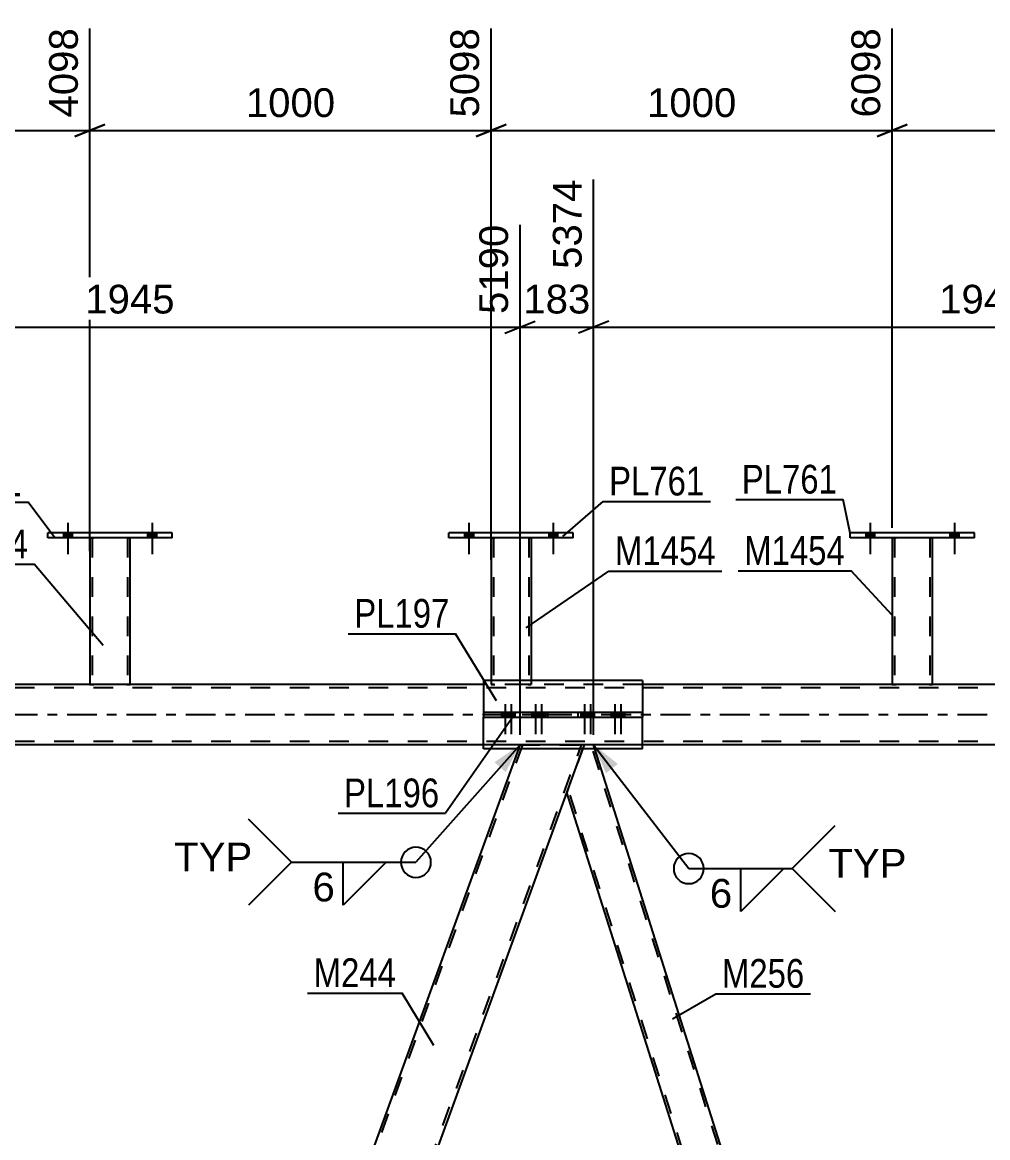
# Model space of a CAD drawing. Header units: millimetres. Extents: x -123 to 718, y -398 to 196.
# Drawn here: x 134.2 to 230.5, y -42.2 to 69.1 of the extents above; entities that cross this region are included whole.
import ezdxf

# ---------------------------------------------------------------- set-up
doc = ezdxf.new("R2010")
doc.units = ezdxf.units.MM
doc.linetypes.add('DXK_LINE_DOT2', pattern=[3.9198, 1.9599, -1.9599])
doc.linetypes.add('DXK_LINE_DOT3', pattern=[5.9187, 2.979, -0.9799, 0.9799, -0.9799])
doc.styles.add('Arial', font='ARIAL.TTF', dxfattribs={"height": 0.2})
doc.styles.add('Arial Narrow', font='ARIALN.TTF', dxfattribs={"height": 0.2})

# ---------------------------------------------------------------- blocks, each defined once
blk = doc.blocks.new('Part-318464438-3938 - 3652')
at = {"color": 7, "linetype": 'DXK_LINE_DOT2'}
for p, q in [((190.22, -3), (188.48, -7.77)), ((191.17, -3), (190.22, -3)), ((227.25, -117.6), (190.91, -3)), ((191.29, -3.4), (191.17, -3)), ((224.96, -122), (188.62, -7.4))]:
    blk.add_line(p, q, dxfattribs=at)
at = {"color": 2, "linetype": 'Continuous'}
for p, q in [((227.39, -117.23), (191.29, -3.4)), ((224.58, -121.6), (188.48, -7.77))]:
    blk.add_line(p, q, dxfattribs=at)
blk = doc.blocks.new('Part-318464438-3769 - 3652')
at = {"color": 7, "linetype": 'DXK_LINE_DOT2'}
for p, q in [((637.14, 2.68), (-22.98, 2.68)), ((196.04, 3), (180.19, 3)), ((637.14, -2.68), (-22.98, -2.68)), ((637.14, -3), (9.92, -3)), ((196.04, -3), (180.19, -3))]:
    blk.add_line(p, q, dxfattribs=at)
at = {"color": 2, "linetype": 'Continuous'}
for p, q in [((180.19, 3), (110.91, 3)), ((265.32, 3), (196.04, 3)), ((180.19, -3), (110.91, -3)), ((265.32, -3), (196.04, -3))]:
    blk.add_line(p, q, dxfattribs=at)
at = {"color": 7, "linetype": 'DXK_LINE_DOT3'}
blk.add_line((-32.98, 0), (637.14, 0), dxfattribs=at)
blk = doc.blocks.new('Part-318464438-3844 - 3652')
at = {"color": 2, "linetype": 'Continuous'}
for p, q in [((180.94, 17.64), (180.94, 3.4)), ((184.94, 17.64), (184.94, 3.4))]:
    blk.add_line(p, q, dxfattribs=at)
at = {"color": 7, "linetype": 'DXK_LINE_DOT2'}
for p, q in [((180.94, 17.64), (180.94, 17.64)), ((180.94, 17.64), (180.94, 17.64)), ((180.94, 17.64), (180.94, 17.64)), ((180.97, 17.64), (180.94, 17.64)), ((180.94, 17.64), (180.97, 17.64)), ((181.08, 17.64), (180.97, 17.64)), ((180.97, 17.64), (181.08, 17.64)), ((181.23, 17.64), (181.08, 17.64)), ((181.08, 17.64), (181.23, 17.64)), ((181.18, 17.64), (181.18, 17.64)), ((181.18, 17.64), (181.18, 3)), ((181.2, 17.64), (181.18, 17.64)), ((181.18, 17.64), (181.2, 17.64)), ((181.25, 17.64), (181.2, 17.64)), ((181.2, 17.64), (181.25, 17.64)), ((184.64, 17.64), (181.23, 17.64)), ((184.64, 17.64), (181.23, 17.64)), ((184.55, 17.64), (181.25, 17.64)), ((181.25, 17.64), (181.33, 17.64)), ((184.63, 17.64), (181.33, 17.64)), ((184.63, 17.64), (184.55, 17.64)), ((184.68, 17.64), (184.63, 17.64)), ((184.63, 17.64), (184.68, 17.64)), ((184.64, 17.64), (184.8, 17.64)), ((184.8, 17.64), (184.64, 17.64)), ((184.7, 17.64), (184.68, 17.64)), ((184.68, 17.64), (184.7, 17.64)), ((184.7, 17.64), (184.7, 17.64)), ((184.7, 17.64), (184.7, 3)), ((184.8, 17.64), (184.9, 17.64)), ((184.9, 17.64), (184.8, 17.64)), ((184.9, 17.64), (184.94, 17.64)), ((184.94, 17.64), (184.9, 17.64)), ((184.94, 17.64), (184.94, 17.64)), ((184.94, 17.64), (184.94, 17.64)), ((184.94, 17.64), (184.94, 17.64)), ((180.94, 3.4), (180.94, 3)), ((184.94, 3.4), (184.94, 3)), ((180.97, 3), (180.94, 3)), ((180.94, 3), (180.97, 3)), ((181.08, 3), (180.97, 3)), ((180.97, 3), (181.08, 3)), ((181.23, 3), (181.08, 3)), ((181.08, 3), (181.23, 3)), ((181.2, 3), (181.18, 3)), ((181.18, 3), (181.2, 3)), ((181.25, 3), (181.2, 3)), ((181.2, 3), (181.25, 3)), ((184.64, 3), (181.23, 3)), ((184.64, 3), (181.23, 3)), ((184.55, 3), (181.25, 3)), ((181.25, 3), (181.33, 3)), ((184.63, 3), (181.33, 3)), ((184.63, 3), (184.55, 3)), ((184.68, 3), (184.63, 3)), ((184.63, 3), (184.68, 3)), ((184.64, 3), (184.8, 3)), ((184.8, 3), (184.64, 3)), ((184.7, 3), (184.68, 3)), ((184.68, 3), (184.7, 3)), ((184.8, 3), (184.9, 3)), ((184.9, 3), (184.8, 3)), ((184.9, 3), (184.94, 3)), ((184.94, 3), (184.9, 3))]:
    blk.add_line(p, q, dxfattribs=at)
blk = doc.blocks.new('Bolt-318464438-3799 - 3652')
at = {"linetype": 'Continuous'}
for points in [[(178.3, 17.64), (179.18, 17.64), (179.18, 18.12), (178.3, 18.12)], [(186.7, 17.64), (187.58, 17.64), (187.58, 18.12), (186.7, 18.12)]]:
    blk.add_hatch(color=1, dxfattribs=at).paths.add_polyline_path(points)
at = {"color": 1, "linetype": 'Continuous'}
for p, q in [((178.74, 19.12), (178.74, 16)), ((187.14, 19.12), (187.14, 16)), ((178.3, 18.12), (178.3, 17.64)), ((179.18, 18.12), (179.18, 17.64)), ((186.7, 18.12), (186.7, 17.64)), ((187.58, 18.12), (187.58, 17.64))]:
    blk.add_line(p, q, dxfattribs=at)
blk = doc.blocks.new('Part-318464438-3759 - 3652')
at = {"color": 2, "linetype": 'Continuous'}
for p, q in [((216.74, 17.64), (216.74, 18.12)), ((229.14, 18.12), (216.74, 18.12)), ((229.14, 17.64), (229.14, 18.12)), ((229.14, 17.64), (216.74, 17.64))]:
    blk.add_line(p, q, dxfattribs=at)
blk = doc.blocks.new('Part-318464438-3786 - 3652')
at = {"color": 2, "linetype": 'Continuous'}
for p, q in [((140.94, 17.64), (140.94, 3)), ((144.94, 3), (144.94, 17.64))]:
    blk.add_line(p, q, dxfattribs=at)
at = {"color": 7, "linetype": 'DXK_LINE_DOT2'}
for p, q in [((140.94, 17.64), (140.94, 17.64)), ((140.94, 17.64), (140.94, 17.64)), ((140.94, 17.64), (140.94, 17.64)), ((140.97, 17.64), (140.94, 17.64)), ((140.94, 17.64), (140.97, 17.64)), ((141.08, 17.64), (140.97, 17.64)), ((140.97, 17.64), (141.08, 17.64)), ((141.23, 17.64), (141.08, 17.64)), ((141.08, 17.64), (141.23, 17.64)), ((141.18, 17.64), (141.18, 17.64)), ((141.18, 17.64), (141.18, 3)), ((141.2, 17.64), (141.18, 17.64)), ((141.18, 17.64), (141.2, 17.64)), ((141.25, 17.64), (141.2, 17.64)), ((141.2, 17.64), (141.25, 17.64)), ((144.64, 17.64), (141.23, 17.64)), ((144.64, 17.64), (141.23, 17.64)), ((144.55, 17.64), (141.25, 17.64)), ((141.25, 17.64), (141.33, 17.64)), ((144.63, 17.64), (141.33, 17.64)), ((144.63, 17.64), (144.55, 17.64)), ((144.68, 17.64), (144.63, 17.64)), ((144.63, 17.64), (144.68, 17.64)), ((144.64, 17.64), (144.8, 17.64)), ((144.8, 17.64), (144.64, 17.64)), ((144.7, 17.64), (144.68, 17.64)), ((144.68, 17.64), (144.7, 17.64)), ((144.7, 17.64), (144.7, 17.64)), ((144.7, 17.64), (144.7, 3)), ((144.8, 17.64), (144.9, 17.64)), ((144.9, 17.64), (144.8, 17.64)), ((144.9, 17.64), (144.94, 17.64)), ((144.94, 17.64), (144.9, 17.64)), ((144.94, 17.64), (144.94, 17.64)), ((144.94, 17.64), (144.94, 17.64)), ((144.94, 17.64), (144.94, 17.64)), ((140.94, 3), (140.94, 3)), ((140.94, 3), (140.94, 3)), ((140.97, 3), (140.94, 3)), ((140.94, 3), (140.97, 3)), ((141.08, 3), (140.97, 3)), ((140.97, 3), (141.08, 3)), ((141.23, 3), (141.08, 3)), ((141.08, 3), (141.23, 3)), ((141.2, 3), (141.18, 3)), ((141.18, 3), (141.2, 3)), ((141.25, 3), (141.2, 3)), ((141.2, 3), (141.25, 3)), ((144.64, 3), (141.23, 3)), ((144.64, 3), (141.23, 3)), ((144.55, 3), (141.25, 3)), ((141.25, 3), (141.33, 3)), ((144.63, 3), (141.33, 3)), ((144.63, 3), (144.55, 3)), ((144.68, 3), (144.63, 3)), ((144.63, 3), (144.68, 3)), ((144.64, 3), (144.8, 3)), ((144.8, 3), (144.64, 3)), ((144.7, 3), (144.68, 3)), ((144.68, 3), (144.7, 3)), ((144.8, 3), (144.9, 3)), ((144.9, 3), (144.8, 3)), ((144.9, 3), (144.94, 3)), ((144.94, 3), (144.9, 3)), ((144.94, 3), (144.94, 3)), ((144.94, 3), (144.94, 3)), ((144.94, 3), (144.94, 3))]:
    blk.add_line(p, q, dxfattribs=at)
blk = doc.blocks.new('Bolt-318464438-3916 - 3652')
at = {"linetype": 'Continuous'}
for points in [[(178.3, 17.64), (179.18, 17.64), (179.18, 18.12), (178.3, 18.12)], [(186.7, 17.64), (187.58, 17.64), (187.58, 18.12), (186.7, 18.12)]]:
    blk.add_hatch(color=1, dxfattribs=at).paths.add_polyline_path(points)
at = {"color": 1, "linetype": 'Continuous'}
for p, q in [((178.74, 19.12), (178.74, 16)), ((187.14, 19.12), (187.14, 16)), ((178.3, 18.12), (178.3, 17.64)), ((179.18, 18.12), (179.18, 17.64)), ((186.7, 18.12), (186.7, 17.64)), ((187.58, 18.12), (187.58, 17.64))]:
    blk.add_line(p, q, dxfattribs=at)
blk = doc.blocks.new('Part-318464438-3791 - 3652')
at = {"color": 2, "linetype": 'Continuous'}
for p, q in [((136.74, 17.64), (136.74, 18.12)), ((149.14, 18.12), (136.74, 18.12)), ((149.14, 17.64), (149.14, 18.12)), ((149.14, 17.64), (136.74, 17.64))]:
    blk.add_line(p, q, dxfattribs=at)
blk = doc.blocks.new('Part-318464438-3849 - 3652')
at = {"color": 2, "linetype": 'Continuous'}
for p, q in [((176.74, 17.64), (176.74, 18.12)), ((189.14, 18.12), (176.74, 18.12)), ((189.14, 17.64), (189.14, 18.12)), ((189.14, 17.64), (176.74, 17.64))]:
    blk.add_line(p, q, dxfattribs=at)
blk = doc.blocks.new('Part-318464438-3963 - 3652')
at = {"color": 7, "linetype": 'DXK_LINE_DOT2'}
for p, q in [((184.09, -3), (140.77, -122.01)), ((146.65, -122.01), (189.96, -3)), ((183.69, -3.4), (183.83, -3)), ((183.83, -3), (190.22, -3)), ((190.22, -3), (190.07, -3.4))]:
    blk.add_line(p, q, dxfattribs=at)
at = {"color": 2, "linetype": 'Continuous'}
for p, q in [((183.69, -3.4), (140.66, -121.6)), ((190.07, -3.4), (147.05, -121.6))]:
    blk.add_line(p, q, dxfattribs=at)
blk = doc.blocks.new('Part-318464438-4372 - 3652')
at = {"color": 2, "linetype": 'Continuous'}
for p, q in [((220.94, 17.64), (220.94, 3)), ((224.94, 3), (224.94, 17.64))]:
    blk.add_line(p, q, dxfattribs=at)
at = {"color": 7, "linetype": 'DXK_LINE_DOT2'}
for p, q in [((220.94, 17.64), (220.94, 17.64)), ((220.94, 17.64), (220.94, 17.64)), ((220.94, 17.64), (220.94, 17.64)), ((220.97, 17.64), (220.94, 17.64)), ((220.94, 17.64), (220.97, 17.64)), ((221.08, 17.64), (220.97, 17.64)), ((220.97, 17.64), (221.08, 17.64)), ((221.23, 17.64), (221.08, 17.64)), ((221.08, 17.64), (221.23, 17.64)), ((221.18, 17.64), (221.18, 17.64)), ((221.18, 17.64), (221.18, 3)), ((221.19, 17.64), (221.18, 17.64)), ((221.18, 17.64), (221.19, 17.64)), ((221.25, 17.64), (221.19, 17.64)), ((221.19, 17.64), (221.25, 17.64)), ((224.64, 17.64), (221.23, 17.64)), ((224.64, 17.64), (221.23, 17.64)), ((224.55, 17.64), (221.25, 17.64)), ((221.25, 17.64), (221.32, 17.64)), ((224.63, 17.64), (221.32, 17.64)), ((224.63, 17.64), (224.55, 17.64)), ((224.68, 17.64), (224.63, 17.64)), ((224.63, 17.64), (224.68, 17.64)), ((224.64, 17.64), (224.79, 17.64)), ((224.79, 17.64), (224.64, 17.64)), ((224.7, 17.64), (224.68, 17.64)), ((224.68, 17.64), (224.7, 17.64)), ((224.7, 17.64), (224.7, 17.64)), ((224.7, 17.64), (224.7, 3)), ((224.79, 17.64), (224.9, 17.64)), ((224.9, 17.64), (224.79, 17.64)), ((224.9, 17.64), (224.94, 17.64)), ((224.94, 17.64), (224.9, 17.64)), ((224.94, 17.64), (224.94, 17.64)), ((224.94, 17.64), (224.94, 17.64)), ((224.94, 17.64), (224.94, 17.64)), ((220.94, 3), (220.94, 3)), ((220.94, 3), (220.94, 3)), ((220.97, 3), (220.94, 3)), ((220.94, 3), (220.97, 3)), ((221.08, 3), (220.97, 3)), ((220.97, 3), (221.08, 3)), ((221.23, 3), (221.08, 3)), ((221.08, 3), (221.23, 3)), ((221.19, 3), (221.18, 3)), ((221.18, 3), (221.19, 3)), ((221.25, 3), (221.19, 3)), ((221.19, 3), (221.25, 3)), ((224.64, 3), (221.23, 3)), ((224.64, 3), (221.23, 3)), ((224.55, 3), (221.25, 3)), ((221.25, 3), (221.32, 3)), ((224.63, 3), (221.32, 3)), ((224.63, 3), (224.55, 3)), ((224.68, 3), (224.63, 3)), ((224.63, 3), (224.68, 3)), ((224.64, 3), (224.79, 3)), ((224.79, 3), (224.64, 3)), ((224.7, 3), (224.68, 3)), ((224.68, 3), (224.7, 3)), ((224.79, 3), (224.9, 3)), ((224.9, 3), (224.79, 3)), ((224.9, 3), (224.94, 3)), ((224.94, 3), (224.9, 3)), ((224.94, 3), (224.94, 3)), ((224.94, 3), (224.94, 3)), ((224.94, 3), (224.94, 3))]:
    blk.add_line(p, q, dxfattribs=at)
blk = doc.blocks.new('Bolt-318464438-3984 - 3652')
at = {"linetype": 'Continuous'}
for points in [[(218.3, 17.64), (219.18, 17.64), (219.18, 18.12), (218.3, 18.12)], [(226.7, 17.64), (227.58, 17.64), (227.58, 18.12), (226.7, 18.12)]]:
    blk.add_hatch(color=1, dxfattribs=at).paths.add_polyline_path(points)
at = {"color": 1, "linetype": 'Continuous'}
for p, q in [((218.74, 19.12), (218.74, 16)), ((227.14, 19.12), (227.14, 16)), ((218.3, 18.12), (218.3, 17.64)), ((219.18, 18.12), (219.18, 17.64)), ((226.7, 18.12), (226.7, 17.64)), ((227.58, 18.12), (227.58, 17.64))]:
    blk.add_line(p, q, dxfattribs=at)
blk = doc.blocks.new('Part-318464438-4292 - 3652')
at = {"color": 2, "linetype": 'Continuous'}
for p, q in [((180.19, 3.4), (180.19, 0.24)), ((196.04, 3.4), (180.19, 3.4)), ((196.04, 3.4), (196.04, 0.24)), ((180.19, -3.4), (180.19, -0.24)), ((196.04, -3.4), (196.04, -0.24)), ((196.04, -3.4), (180.19, -3.4))]:
    blk.add_line(p, q, dxfattribs=at)
at = {"color": 7, "linetype": 'DXK_LINE_DOT2'}
for p, q in [((180.19, 0.24), (180.19, -0.24)), ((196.04, 0.24), (196.04, -0.24))]:
    blk.add_line(p, q, dxfattribs=at)
blk = doc.blocks.new('Bolt-318464438-4046 - 3652')
at = {"linetype": 'Continuous'}
for points in [[(138.3, 17.64), (139.18, 17.64), (139.18, 18.12), (138.3, 18.12)], [(146.7, 17.64), (147.58, 17.64), (147.58, 18.12), (146.7, 18.12)]]:
    blk.add_hatch(color=1, dxfattribs=at).paths.add_polyline_path(points)
at = {"color": 1, "linetype": 'Continuous'}
for p, q in [((138.74, 19.12), (138.74, 16)), ((147.14, 19.12), (147.14, 16)), ((138.3, 18.12), (138.3, 17.64)), ((139.18, 18.12), (139.18, 17.64)), ((146.7, 18.12), (146.7, 17.64)), ((147.58, 18.12), (147.58, 17.64))]:
    blk.add_line(p, q, dxfattribs=at)
blk = doc.blocks.new('Bolt-318464438-4047 - 3652')
at = {"linetype": 'Continuous'}
for points in [[(138.3, 17.64), (139.18, 17.64), (139.18, 18.12), (138.3, 18.12)], [(146.7, 17.64), (147.58, 17.64), (147.58, 18.12), (146.7, 18.12)]]:
    blk.add_hatch(color=1, dxfattribs=at).paths.add_polyline_path(points)
at = {"color": 1, "linetype": 'Continuous'}
for p, q in [((138.74, 19.12), (138.74, 16)), ((147.14, 19.12), (147.14, 16)), ((138.3, 18.12), (138.3, 17.64)), ((139.18, 18.12), (139.18, 17.64)), ((146.7, 18.12), (146.7, 17.64)), ((147.58, 18.12), (147.58, 17.64))]:
    blk.add_line(p, q, dxfattribs=at)
blk = doc.blocks.new('Bolt-318464438-4048 - 3652')
at = {"linetype": 'Continuous'}
for points in [[(218.3, 17.64), (219.18, 17.64), (219.18, 18.12), (218.3, 18.12)], [(226.7, 17.64), (227.58, 17.64), (227.58, 18.12), (226.7, 18.12)]]:
    blk.add_hatch(color=1, dxfattribs=at).paths.add_polyline_path(points)
at = {"color": 1, "linetype": 'Continuous'}
for p, q in [((218.74, 19.12), (218.74, 16)), ((227.14, 19.12), (227.14, 16)), ((218.3, 18.12), (218.3, 17.64)), ((219.18, 18.12), (219.18, 17.64)), ((226.7, 18.12), (226.7, 17.64)), ((227.58, 18.12), (227.58, 17.64))]:
    blk.add_line(p, q, dxfattribs=at)
blk = doc.blocks.new('Bolt-318464438-4286 - 3652')
at = {"linetype": 'Continuous'}
for points in [[(190.62, 0.24), (189.9, 0.24), (189.9, -0.24), (190.62, -0.24)], [(191.22, 0.24), (190.5, 0.24), (190.5, -0.24), (191.22, -0.24)], [(193.64, 0.24), (192.92, 0.24), (192.92, -0.24), (193.64, -0.24)], [(194.24, 0.24), (193.52, 0.24), (193.52, -0.24), (194.24, -0.24)]]:
    blk.add_hatch(color=1, dxfattribs=at).paths.add_polyline_path(points)
at = {"color": 1, "linetype": 'Continuous'}
for p, q in [((189.9, 0.24), (189.9, -0.24)), ((190.26, 1.04), (190.26, -1.96)), ((190.5, 0.24), (190.5, -0.24)), ((190.62, 0.24), (190.62, -0.24)), ((190.86, 1.04), (190.86, -1.96)), ((191.22, 0.24), (191.22, -0.24)), ((192.92, 0.24), (192.92, -0.24)), ((193.28, 1.04), (193.28, -1.96)), ((193.52, 0.24), (193.52, -0.24)), ((193.64, 0.24), (193.64, -0.24)), ((193.88, 1.04), (193.88, -1.96)), ((194.24, 0.24), (194.24, -0.24))]:
    blk.add_line(p, q, dxfattribs=at)
blk = doc.blocks.new('Bolt-318464438-4287 - 3652')
at = {"linetype": 'Continuous'}
for points in [[(182.71, 0.24), (181.99, 0.24), (181.99, -0.24), (182.71, -0.24)], [(183.32, 0.24), (182.6, 0.24), (182.6, -0.24), (183.32, -0.24)], [(185.73, 0.24), (185.01, 0.24), (185.01, -0.24), (185.73, -0.24)], [(186.33, 0.24), (185.61, 0.24), (185.61, -0.24), (186.33, -0.24)]]:
    blk.add_hatch(color=1, dxfattribs=at).paths.add_polyline_path(points)
at = {"color": 1, "linetype": 'Continuous'}
for p, q in [((181.99, 0.24), (181.99, -0.24)), ((182.35, 1.04), (182.35, -1.96)), ((182.6, 0.24), (182.6, -0.24)), ((182.71, 0.24), (182.71, -0.24)), ((182.96, 1.04), (182.96, -1.96)), ((183.32, 0.24), (183.32, -0.24)), ((185.01, 0.24), (185.01, -0.24)), ((185.37, 1.04), (185.37, -1.96)), ((185.61, 0.24), (185.61, -0.24)), ((185.73, 0.24), (185.73, -0.24)), ((185.97, 1.04), (185.97, -1.96)), ((186.33, 0.24), (186.33, -0.24))]:
    blk.add_line(p, q, dxfattribs=at)
blk = doc.blocks.new('Part-318464438-4297 - 3652')
at = {"color": 2, "linetype": 'Continuous'}
for p, q in [((180.19, 0.24), (180.19, -0.24)), ((180.19, 0.24), (196.04, 0.24)), ((186.6, -0.24), (186.6, 0.24)), ((189.63, -0.24), (189.63, 0.24)), ((196.04, 0.24), (196.04, -0.24)), ((180.19, -0.24), (196.04, -0.24))]:
    blk.add_line(p, q, dxfattribs=at)
blk = doc.blocks.new('StraightDimension-318464438-5154 - 3652')
at = {"color": 7, "linetype": 'Continuous'}
for p, q in [((220.94, 18.64), (220.94, 68.45)), ((260.94, 15.44), (260.94, 68.45)), ((222.44, 58.86), (219.44, 57.66)), ((220.94, 58.26), (260.94, 58.26)), ((259.44, 57.66), (262.44, 58.86))]:
    blk.add_line(p, q, dxfattribs=at)
at = {"color": 0}
blk.add_wipeout([(245.98, 59.01), (245.98, 63.21), (235.89, 63.21), (235.89, 59.01)], dxfattribs=at)
at = {"color": 3, "style": 'Arial'}
blk.add_text('1000', height=2.865, dxfattribs=at).set_placement((236.49, 59.61))
at = {"color": 0, "linetype": 'Continuous'}
blk.add_wipeout([(260.34, 69.05), (256.14, 69.05), (256.14, 58.96), (260.34, 58.96)], dxfattribs=at)
at = {"color": 3, "linetype": 'Continuous', "style": 'Arial'}
blk.add_text('7098', height=2.865, rotation=90.0002, dxfattribs=at).set_placement((259.74, 59.56))
blk = doc.blocks.new('StraightDimension-318464438-4757 - 3652')
at = {"color": 7, "linetype": 'Continuous'}
for p, q in [((191.17, -2), (191.17, 53.36)), ((183.83, -2), (183.83, 48.86)), ((182.33, 38.06), (185.33, 39.26)), ((192.67, 39.26), (189.67, 38.06)), ((183.83, 38.66), (191.17, 38.66))]:
    blk.add_line(p, q, dxfattribs=at)
at = {"color": 0}
blk.add_wipeout([(191.43, 39.41), (191.43, 43.61), (183.56, 43.61), (183.56, 39.41)], dxfattribs=at)
at = {"color": 3, "style": 'Arial'}
blk.add_text('183', height=2.865, dxfattribs=at).set_placement((184.16, 40.01))
at = {"color": 0, "linetype": 'Continuous'}
blk.add_wipeout([(190.57, 53.96), (186.37, 53.96), (186.37, 43.86), (190.57, 43.86)], dxfattribs=at)
at = {"color": 3, "linetype": 'Continuous', "style": 'Arial'}
blk.add_text('5374', height=2.865, rotation=90.0002, dxfattribs=at).set_placement((189.97, 44.46))
blk = doc.blocks.new('StraightDimension-318464438-5677 - 3652')
at = {"color": 7, "linetype": 'Continuous'}
for p, q in [((81.01, -1.5), (82.21, -4.5)), ((82.21, -4.9), (81.01, -1.9)), ((215.18, -3), (78.76, -3)), ((81.61, -3.4), (81.61, -3)), ((94.05, -3.4), (78.76, -3.4)), ((81.61, -3.4), (81.61, -10.1)), ((81.61, -3.4), (81.61, -10.1))]:
    blk.add_line(p, q, dxfattribs=at)
at = {"color": 0, "linetype": 'Continuous'}
blk.add_wipeout([(86.71, -2.26), (82.51, -2.26), (82.51, -11.24), (86.71, -11.24)], dxfattribs=at)
at = {"color": 0}
blk.add_wipeout([(80.86, -3.92), (76.66, -3.92), (76.66, -9.57), (80.86, -9.57)], dxfattribs=at)
at = {"color": 3, "linetype": 'Continuous', "style": 'Arial'}
blk.add_text('TYP', height=2.865, rotation=90.0002, dxfattribs=at).set_placement((86.11, -10.64))
at = {"color": 3, "style": 'Arial'}
blk.add_text('10', height=2.865, rotation=90.0002, dxfattribs=at).set_placement((80.26, -8.97))
blk = doc.blocks.new('StraightDimension-318464438-5174 - 3652')
at = {"color": 7, "linetype": 'Continuous'}
for p, q in [((140.94, 16.31), (140.94, 68.45)), ((180.94, 15.44), (180.94, 68.45)), ((142.44, 58.86), (139.44, 57.66)), ((140.94, 58.26), (180.94, 58.26)), ((179.44, 57.66), (182.44, 58.86))]:
    blk.add_line(p, q, dxfattribs=at)
at = {"color": 0}
blk.add_wipeout([(165.99, 59.01), (165.99, 63.21), (155.89, 63.21), (155.89, 59.01)], dxfattribs=at)
at = {"color": 3, "style": 'Arial'}
blk.add_text('1000', height=2.865, dxfattribs=at).set_placement((156.49, 59.61))
at = {"color": 0, "linetype": 'Continuous'}
blk.add_wipeout([(180.34, 69.05), (176.14, 69.05), (176.14, 58.96), (180.34, 58.96)], dxfattribs=at)
at = {"color": 3, "linetype": 'Continuous', "style": 'Arial'}
blk.add_text('5098', height=2.865, rotation=90.0002, dxfattribs=at).set_placement((179.74, 59.56))
blk = doc.blocks.new('StraightDimension-318464438-5184 - 3652')
at = {"color": 7, "linetype": 'Continuous'}
for p, q in [((100.94, 17.62), (100.94, 68.45)), ((140.94, 16.31), (140.94, 68.45)), ((102.44, 58.86), (99.44, 57.66)), ((100.94, 58.26), (140.94, 58.26)), ((139.44, 57.66), (142.44, 58.86))]:
    blk.add_line(p, q, dxfattribs=at)
at = {"color": 0}
blk.add_wipeout([(125.99, 59.01), (125.99, 63.21), (115.89, 63.21), (115.89, 59.01)], dxfattribs=at)
at = {"color": 3, "style": 'Arial'}
blk.add_text('1000', height=2.865, dxfattribs=at).set_placement((116.49, 59.61))
at = {"color": 0, "linetype": 'Continuous'}
blk.add_wipeout([(140.34, 69.05), (136.14, 69.05), (136.14, 58.96), (140.34, 58.96)], dxfattribs=at)
at = {"color": 3, "linetype": 'Continuous', "style": 'Arial'}
blk.add_text('4098', height=2.865, rotation=90.0002, dxfattribs=at).set_placement((139.74, 59.56))
blk = doc.blocks.new('StraightDimension-318464438-4738 - 3652')
at = {"color": 7, "linetype": 'Continuous'}
for p, q in [((106.03, -2), (106.03, 53.36)), ((183.83, -2), (183.83, 48.86)), ((107.53, 39.26), (104.53, 38.06)), ((182.33, 38.06), (185.33, 39.26)), ((106.03, 38.66), (183.83, 38.66))]:
    blk.add_line(p, q, dxfattribs=at)
at = {"color": 0}
blk.add_wipeout([(149.98, 39.41), (149.98, 43.61), (139.88, 43.61), (139.88, 39.41)], dxfattribs=at)
at = {"color": 3, "style": 'Arial'}
blk.add_text('1945', height=2.865, dxfattribs=at).set_placement((140.48, 40.01))
at = {"color": 0, "linetype": 'Continuous'}
blk.add_wipeout([(183.23, 49.46), (179.03, 49.46), (179.03, 39.36), (183.23, 39.36)], dxfattribs=at)
at = {"color": 3, "linetype": 'Continuous', "style": 'Arial'}
blk.add_text('5190', height=2.865, rotation=90.0002, dxfattribs=at).set_placement((182.63, 39.96))
blk = doc.blocks.new('StraightDimension-318464438-4776 - 3652')
at = {"color": 7, "linetype": 'Continuous'}
for p, q in [((191.17, -2), (191.17, 53.36)), ((268.97, -2), (268.97, 48.86)), ((192.67, 39.26), (189.67, 38.06)), ((267.47, 38.06), (270.47, 39.26)), ((191.17, 38.66), (268.97, 38.66))]:
    blk.add_line(p, q, dxfattribs=at)
at = {"color": 0}
blk.add_wipeout([(235.11, 39.41), (235.11, 43.61), (225.02, 43.61), (225.02, 39.41)], dxfattribs=at)
at = {"color": 3, "style": 'Arial'}
blk.add_text('1945', height=2.865, dxfattribs=at).set_placement((225.62, 40.01))
at = {"color": 0, "linetype": 'Continuous'}
blk.add_wipeout([(268.37, 49.46), (264.17, 49.46), (264.17, 39.36), (268.37, 39.36)], dxfattribs=at)
at = {"color": 3, "linetype": 'Continuous', "style": 'Arial'}
blk.add_text('7319', height=2.865, rotation=90.0002, dxfattribs=at).set_placement((267.77, 39.96))
blk = doc.blocks.new('StraightDimension-318464438-5164 - 3652')
at = {"color": 7, "linetype": 'Continuous'}
for p, q in [((180.94, 15.44), (180.94, 68.45)), ((220.94, 18.64), (220.94, 68.45)), ((182.44, 58.86), (179.44, 57.66)), ((180.94, 58.26), (220.94, 58.26)), ((219.44, 57.66), (222.44, 58.86))]:
    blk.add_line(p, q, dxfattribs=at)
at = {"color": 0}
blk.add_wipeout([(205.98, 59.01), (205.98, 63.21), (195.89, 63.21), (195.89, 59.01)], dxfattribs=at)
at = {"color": 3, "style": 'Arial'}
blk.add_text('1000', height=2.865, dxfattribs=at).set_placement((196.49, 59.61))
at = {"color": 0, "linetype": 'Continuous'}
blk.add_wipeout([(220.34, 69.05), (216.14, 69.05), (216.14, 58.96), (220.34, 58.96)], dxfattribs=at)
at = {"color": 3, "linetype": 'Continuous', "style": 'Arial'}
blk.add_text('6098', height=2.865, rotation=90.0002, dxfattribs=at).set_placement((219.74, 59.56))
blk = doc.blocks.new('Mark-318464438-3755 - 3652')
at = {"color": 30, "linetype": 'Continuous'}
for p in [(205.34, 21.45), (216.74, 18.11)]:
    blk.add_line(p, (216.04, 21.45), dxfattribs=at)
at = {"color": 0}
blk.add_wipeout([(215.44, 22.05), (215.44, 25.05), (205.94, 25.05), (205.94, 22.05)], dxfattribs=at)
blk.add_wipeout([(215.44, 22.05), (215.44, 25.05), (205.94, 25.05), (205.94, 22.05)], dxfattribs=at)
at = {"color": 3, "style": 'Arial Narrow'}
blk.add_text('PL761', height=2.863, dxfattribs=at).set_placement((205.94, 22.05))
blk = doc.blocks.new('Mark-318464438-3782 - 3652')
at = {"color": 30, "linetype": 'Continuous'}
for p in [(124.13, 15), (142.27, 6.9)]:
    blk.add_line(p, (135.38, 15), dxfattribs=at)
at = {"color": 0}
blk.add_wipeout([(134.78, 15.6), (134.78, 18.6), (124.73, 18.6), (124.73, 15.6)], dxfattribs=at)
blk.add_wipeout([(134.78, 15.6), (134.78, 18.6), (124.73, 18.6), (124.73, 15.6)], dxfattribs=at)
at = {"color": 3, "style": 'Arial Narrow'}
blk.add_text('M1454', height=2.863, dxfattribs=at).set_placement((124.73, 15.6))
blk = doc.blocks.new('Mark-318464438-3787 - 3652')
at = {"color": 30, "linetype": 'Continuous'}
for p in [(124.06, 21.18), (137.46, 17.64)]:
    blk.add_line(p, (134.77, 21.18), dxfattribs=at)
at = {"color": 0}
blk.add_wipeout([(134.17, 21.78), (134.17, 24.78), (124.66, 24.78), (124.66, 21.78)], dxfattribs=at)
blk.add_wipeout([(134.17, 21.78), (134.17, 24.78), (124.66, 24.78), (124.66, 21.78)], dxfattribs=at)
at = {"color": 3, "style": 'Arial Narrow'}
blk.add_text('PL761', height=2.863, dxfattribs=at).set_placement((124.66, 21.78))
blk = doc.blocks.new('Mark-318464438-3840 - 3652')
at = {"color": 30, "linetype": 'Continuous'}
for p, q in [((184.44, 8.66), (192.7, 14.32)), ((192.7, 14.32), (203.95, 14.32))]:
    blk.add_line(p, q, dxfattribs=at)
at = {"color": 0}
blk.add_wipeout([(203.35, 14.92), (203.35, 17.92), (193.3, 17.92), (193.3, 14.92)], dxfattribs=at)
blk.add_wipeout([(203.35, 14.92), (203.35, 17.92), (193.3, 17.92), (193.3, 14.92)], dxfattribs=at)
at = {"color": 3, "style": 'Arial Narrow'}
blk.add_text('M1454', height=2.863, dxfattribs=at).set_placement((193.3, 14.92))
blk = doc.blocks.new('Mark-318464438-3845 - 3652')
at = {"color": 30, "linetype": 'Continuous'}
for p, q in [((188.11, 17.78), (192.11, 21.26)), ((192.11, 21.26), (202.82, 21.26))]:
    blk.add_line(p, q, dxfattribs=at)
at = {"color": 0}
blk.add_wipeout([(202.22, 21.86), (202.22, 24.86), (192.71, 24.86), (192.71, 21.86)], dxfattribs=at)
blk.add_wipeout([(202.22, 21.86), (202.22, 24.86), (192.71, 24.86), (192.71, 21.86)], dxfattribs=at)
at = {"color": 3, "style": 'Arial Narrow'}
blk.add_text('PL761', height=2.863, dxfattribs=at).set_placement((192.71, 21.86))
blk = doc.blocks.new('Mark-318464438-3934 - 3652')
at = {"color": 30, "linetype": 'Continuous'}
for p, q in [((199.03, -30.34), (203.36, -27.84)), ((203.36, -27.84), (212.78, -27.84))]:
    blk.add_line(p, q, dxfattribs=at)
at = {"color": 0}
blk.add_wipeout([(212.18, -27.24), (212.18, -24.24), (203.96, -24.24), (203.96, -27.24)], dxfattribs=at)
blk.add_wipeout([(212.18, -27.24), (212.18, -24.24), (203.96, -24.24), (203.96, -27.24)], dxfattribs=at)
at = {"color": 3, "style": 'Arial Narrow'}
blk.add_text('M256', height=2.863, dxfattribs=at).set_placement((203.96, -27.24))
blk = doc.blocks.new('Mark-318464438-3959 - 3652')
at = {"color": 30, "linetype": 'Continuous'}
for p in [(162.65, -27.77), (175.22, -33.01)]:
    blk.add_line(p, (172.07, -27.77), dxfattribs=at)
at = {"color": 0}
blk.add_wipeout([(171.47, -27.17), (171.47, -24.17), (163.25, -24.17), (163.25, -27.17)], dxfattribs=at)
blk.add_wipeout([(171.47, -27.17), (171.47, -24.17), (163.25, -24.17), (163.25, -27.17)], dxfattribs=at)
at = {"color": 3, "style": 'Arial Narrow'}
blk.add_text('M244', height=2.863, dxfattribs=at).set_placement((163.25, -27.17))
blk = doc.blocks.new('Mark-318464438-4368 - 3652')
at = {"color": 30, "linetype": 'Continuous'}
for p in [(205.58, 14.34), (220.94, 9.93)]:
    blk.add_line(p, (216.83, 14.34), dxfattribs=at)
at = {"color": 0}
blk.add_wipeout([(216.23, 14.94), (216.23, 17.94), (206.18, 17.94), (206.18, 14.94)], dxfattribs=at)
blk.add_wipeout([(216.23, 14.94), (216.23, 17.94), (206.18, 17.94), (206.18, 14.94)], dxfattribs=at)
at = {"color": 3, "style": 'Arial Narrow'}
blk.add_text('M1454', height=2.863, dxfattribs=at).set_placement((206.18, 14.94))
blk = doc.blocks.new('Mark-318464438-4288 - 3652')
at = {"color": 30, "linetype": 'Continuous'}
for p in [(166.7, 8.07), (181.49, 1.38)]:
    blk.add_line(p, (177.41, 8.07), dxfattribs=at)
at = {"color": 0}
blk.add_wipeout([(176.81, 8.67), (176.81, 11.67), (167.3, 11.67), (167.3, 8.67)], dxfattribs=at)
blk.add_wipeout([(176.81, 8.67), (176.81, 11.67), (167.3, 11.67), (167.3, 8.67)], dxfattribs=at)
at = {"color": 3, "style": 'Arial Narrow'}
blk.add_text('PL197', height=2.863, dxfattribs=at).set_placement((167.3, 8.67))
blk = doc.blocks.new('Mark-318464438-4293 - 3652')
at = {"color": 30, "linetype": 'Continuous'}
for p in [(183.38, 0.13), (165.68, -9.84)]:
    blk.add_line(p, (176.39, -9.84), dxfattribs=at)
at = {"color": 0}
blk.add_wipeout([(175.79, -9.24), (175.79, -6.24), (166.28, -6.24), (166.28, -9.24)], dxfattribs=at)
blk.add_wipeout([(175.79, -9.24), (175.79, -6.24), (166.28, -6.24), (166.28, -9.24)], dxfattribs=at)
at = {"color": 3, "style": 'Arial Narrow'}
blk.add_text('PL196', height=2.863, dxfattribs=at).set_placement((166.28, -9.24))
blk = doc.blocks.new('WeldMark-318464438-5740 - 3652')
at = {"linetype": 'Continuous'}
blk.add_hatch(color=30, dxfattribs=at).paths.add_polyline_path([(192.4, -5.84), (191.17, -3), (193.59, -4.92)])
at = {"color": 30, "linetype": 'Continuous'}
for p, q in [((191.17, -3), (200.65, -15.36)), ((200.65, -15.36), (210.98, -15.36))]:
    blk.add_line(p, q, dxfattribs=at)
at = {"color": 3, "linetype": 'Continuous'}
for p, q in [((210.98, -15.36), (215.26, -11.07)), ((205.83, -15.36), (210.12, -15.36)), ((210.12, -15.36), (205.83, -19.64)), ((205.83, -19.64), (205.83, -15.36)), ((210.98, -15.36), (215.26, -19.64))]:
    blk.add_line(p, q, dxfattribs=at)
blk.add_arc((200.65, -15.36), 1.5, 90, 270, dxfattribs=at)
at = {"color": 0}
blk.add_wipeout([(205.18, -19.46), (205.18, -16.06), (202.55, -16.06), (202.55, -19.46)], dxfattribs=at)
at = {"color": 3, "linetype": 'Continuous'}
blk.add_arc((200.65, -15.36), 1.5, 270, 90, dxfattribs=at)
at = {"color": 3, "style": 'Arial'}
blk.add_text('6', height=2.87, dxfattribs=at).set_placement((202.75, -19.26))
at = {"color": 0, "linetype": 'Continuous'}
blk.add_wipeout([(222.35, -16.26), (222.35, -13.26), (214.58, -13.26), (214.58, -16.26)], dxfattribs=at)
blk.add_wipeout([(222.35, -16.26), (222.35, -13.26), (214.58, -13.26), (214.58, -16.26)], dxfattribs=at)
at = {"color": 3, "linetype": 'Continuous', "style": 'Arial'}
blk.add_text('TYP', height=2.865, dxfattribs=at).set_placement((214.58, -16.26))
blk = doc.blocks.new('WeldMark-318464438-5754 - 3652')
at = {"linetype": 'Continuous'}
blk.add_hatch(color=30, dxfattribs=at).paths.add_polyline_path([(181.28, -4.75), (183.83, -3), (182.4, -5.74)])
at = {"color": 30, "linetype": 'Continuous'}
for p in [(183.83, -3), (161.03, -14.73)]:
    blk.add_line(p, (173.45, -14.73), dxfattribs=at)
at = {"color": 3, "linetype": 'Continuous'}
for p, q in [((161.03, -14.73), (156.74, -10.44)), ((161.03, -14.73), (156.74, -19.01)), ((166.21, -14.73), (170.49, -14.73)), ((170.49, -14.73), (166.21, -19.01)), ((166.21, -19.01), (166.21, -14.73))]:
    blk.add_line(p, q, dxfattribs=at)
for start, end in [(90, 270), (270, 90)]:
    blk.add_arc((173.45, -14.73), 1.5, start, end, dxfattribs=at)
at = {"color": 0}
blk.add_wipeout([(165.55, -18.83), (165.55, -15.43), (162.93, -15.43), (162.93, -18.83)], dxfattribs=at)
at = {"color": 3, "style": 'Arial'}
blk.add_text('6', height=2.87, dxfattribs=at).set_placement((163.13, -18.63))
at = {"color": 0, "linetype": 'Continuous'}
blk.add_wipeout([(157.13, -15.63), (157.13, -12.63), (149.35, -12.63), (149.35, -15.63)], dxfattribs=at)
blk.add_wipeout([(157.13, -15.63), (157.13, -12.63), (149.35, -12.63), (149.35, -15.63)], dxfattribs=at)
at = {"color": 3, "linetype": 'Continuous', "style": 'Arial'}
blk.add_text('TYP', height=2.865, dxfattribs=at).set_placement((149.35, -15.63))

msp = doc.modelspace()

# ---------------------------------------------------------------- block references
for name in ['Bolt-318464438-4046 - 3652', 'Bolt-318464438-4047 - 3652', 'Bolt-318464438-3799 - 3652', 'Bolt-318464438-3916 - 3652', 'Bolt-318464438-3984 - 3652', 'Bolt-318464438-4048 - 3652', 'Part-318464438-3791 - 3652', 'Part-318464438-3849 - 3652', 'Part-318464438-3759 - 3652', 'Part-318464438-3786 - 3652', 'Part-318464438-3844 - 3652', 'Part-318464438-4372 - 3652', 'Part-318464438-4292 - 3652', 'Part-318464438-3769 - 3652', 'Part-318464438-4297 - 3652', 'Bolt-318464438-4287 - 3652', 'Bolt-318464438-4286 - 3652', 'Part-318464438-3963 - 3652', 'Part-318464438-3938 - 3652']:
    msp.add_blockref(name, (0, 0))

# ---------------------------------------------------------------- next in the draw order: block references
for name in ['StraightDimension-318464438-5154 - 3652', 'StraightDimension-318464438-4757 - 3652', 'Mark-318464438-3959 - 3652', 'Mark-318464438-3934 - 3652']:
    msp.add_blockref(name, (0, 0))

# ---------------------------------------------------------------- next in the draw order: block references
for name in ['StraightDimension-318464438-5174 - 3652', 'StraightDimension-318464438-5677 - 3652']:
    msp.add_blockref(name, (0, 0))

# ---------------------------------------------------------------- next in the draw order: block references
for name in ['StraightDimension-318464438-5184 - 3652', 'StraightDimension-318464438-4776 - 3652', 'WeldMark-318464438-5740 - 3652']:
    msp.add_blockref(name, (0, 0))

# ---------------------------------------------------------------- next in the draw order: block references
msp.add_blockref('StraightDimension-318464438-4738 - 3652', (0, 0))

# ---------------------------------------------------------------- next in the draw order: block references
for name in ['StraightDimension-318464438-5164 - 3652', 'Mark-318464438-3782 - 3652', 'Mark-318464438-4288 - 3652', 'Mark-318464438-4293 - 3652']:
    msp.add_blockref(name, (0, 0))

# ---------------------------------------------------------------- next in the draw order: block references
for name in ['Mark-318464438-3787 - 3652', 'Mark-318464438-3755 - 3652', 'Mark-318464438-3840 - 3652', 'WeldMark-318464438-5754 - 3652']:
    msp.add_blockref(name, (0, 0))

# ---------------------------------------------------------------- next in the draw order: block references
for name in ['Mark-318464438-3845 - 3652', 'Mark-318464438-4368 - 3652']:
    msp.add_blockref(name, (0, 0))

doc.saveas('drawing.dxf')
